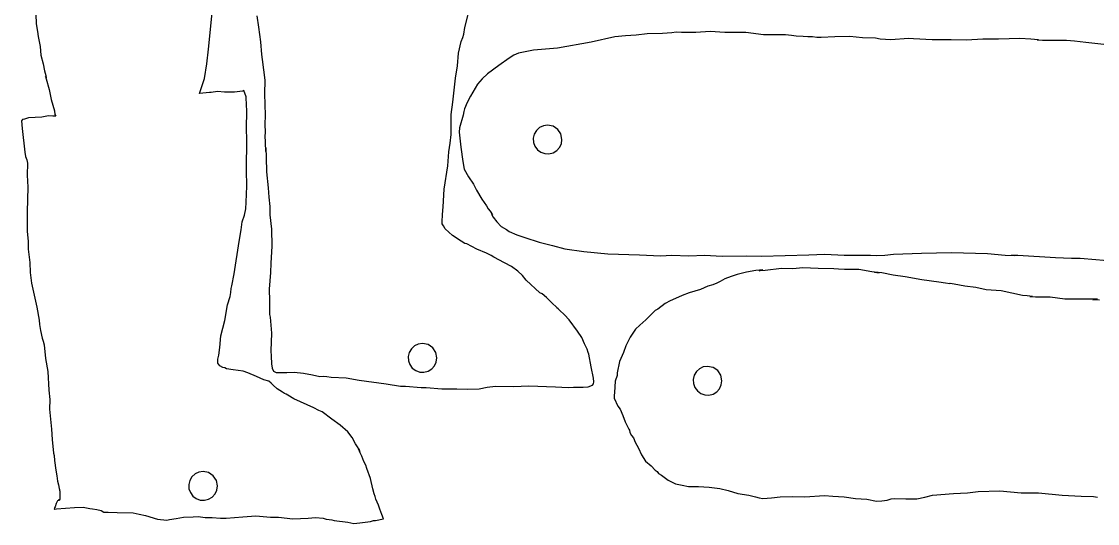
# Model space of a CAD drawing. Extents: x -104 to 747, y 152 to 800.
# Drawn here: x 65 to 251.9, y 284.1 to 371.3 of the extents above; entities that cross this region are included whole.
import ezdxf

# ---------------------------------------------------------------- set-up
doc = ezdxf.new("R2010")
doc.units = 0

msp = doc.modelspace()

# ---------------------------------------------------------------- linework, layer by layer
for p, q in [((142.022, 370.294), (143.121, 374.551)), ((67.5228, 372.59), (67.577, 370.921)), ((97.4788, 366.531), (98.1674, 372.837)), ((105.888, 372.315), (106.186, 370.342)), ((67.577, 370.921), (67.7802, 369.593)), ((106.186, 370.342), (106.528, 367.752)), ((141.841, 369.097), (142.022, 370.294)), ((67.7802, 369.593), (67.8972, 368.693)), ((67.8972, 368.693), (68.278, 366.954)), ((141.393, 367.838), (141.676625, 368.51925)), ((141.676625, 368.51925), (141.841, 369.097)), ((168.08, 368.671), (163.971, 367.699)), ((169.935, 368.837625), (168.08, 368.671)), ((171.796, 368.924), (169.935, 368.837625)), ((173.697, 369.181), (171.796, 368.924)), ((176.374, 369.23), (173.697, 369.181)), ((177.998, 369.356), (176.374, 369.23)), ((178.737, 369.471), (177.998, 369.356)), ((179.686, 369.377), (178.737, 369.471)), ((180.344, 369.415), (179.686, 369.377)), ((182.14, 369.396), (180.344, 369.415)), ((184.673, 369.566), (182.14, 369.396)), ((187.221, 369.381), (184.673, 369.566)), ((190.873, 369.387), (187.221, 369.381)), ((193.9, 369.016), (190.873, 369.387)), ((197.728, 368.987), (193.9, 369.016)), ((198.777, 368.894), (197.728, 368.987)), ((199.603, 368.768), (198.777, 368.894)), ((200.794, 368.72), (199.603, 368.768)), ((201.61, 368.634), (200.794, 368.72)), ((202.416, 368.661), (201.61, 368.634)), ((203.16425, 368.553), (202.416, 368.661)), ((203.92, 368.514), (203.16425, 368.553)), ((206.331, 368.653), (203.92, 368.514)), ((208.936, 368.679), (206.331, 368.653)), ((211.117, 368.492), (208.936, 368.679)), ((213.366, 368.403), (211.117, 368.492)), ((214.185, 368.242), (213.366, 368.403)), ((216.064, 368.134), (214.185, 368.242)), ((219.091, 368.355), (216.064, 368.134)), ((219.959, 368.277), (219.091, 368.355)), ((223.212, 368.121), (219.959, 368.277)), ((232.041, 368.26), (229.204, 368.076)), ((234.732, 368.214), (232.041, 368.26)), ((238.424, 368.342), (234.732, 368.214)), ((240.342, 368.262), (238.424, 368.342)), ((241.616766, 368.144781), (240.342, 368.262)), ((68.278, 366.954), (68.3885, 365.465)), ((97.218863, 363.973125), (97.4788, 366.531)), ((106.528, 367.752), (106.741, 365.56)), ((140.946, 365.785), (141.393, 367.838)), ((156.056625, 366.476), (153.965, 366.309)), ((158.149, 366.655), (156.056625, 366.476)), ((163.971, 367.699), (158.149, 366.655)), ((226.509, 368.104), (223.212, 368.121)), ((229.204, 368.076), (226.509, 368.104)), ((241.507922, 368.086219), (241.624125, 368.1065)), ((242.412, 368.023), (241.507922, 368.086219)), ((241.707381, 368.119582), (241.616766, 368.144781)), ((241.624125, 368.1065), (241.707381, 368.119582)), ((246.531, 368.03), (242.412, 368.023)), ((247.923, 367.905), (246.531, 368.03)), ((249.906, 367.646), (247.923, 367.905)), ((256.535, 366.939), (249.906, 367.646)), ((68.3885, 365.465), (68.7714, 363.955)), ((106.741, 365.56), (106.805, 364.693)), ((106.805, 364.693), (107.306, 361.124)), ((140.774, 363.597), (140.946, 365.785)), ((149.76, 364.929), (147.95, 363.691)), ((150.536, 365.438375), (149.76, 364.929)), ((151.372, 365.836), (150.536, 365.438375)), ((152.821, 366.088), (151.372, 365.836)), ((153.965, 366.309), (152.821, 366.088)), ((68.7714, 363.955), (68.9939, 362.725)), ((68.9939, 362.725), (69.221, 361.905)), ((96.8222, 361.434), (97.218863, 363.973125)), ((140.404, 361.435), (140.774, 363.597)), ((147.95, 363.691), (145.960625, 362.201)), ((69.231463, 361.659375), (69.195111, 361.780266)), ((69.195111, 361.780266), (69.2879, 361.365)), ((69.221, 361.905), (69.279308, 361.526297)), ((69.279308, 361.526297), (69.231463, 361.659375)), ((69.2879, 361.365), (69.8119, 359.477)), ((95.939, 358.827), (96.8222, 361.434)), ((107.306, 361.124), (107.235, 358.739)), ((139.964, 357.285), (140.404, 361.435)), ((145.051016, 361.349031), (144.254, 360.396)), ((145.960625, 362.201), (145.051016, 361.349031)), ((69.8119, 359.477), (70.1563, 357.74)), ((97.6885, 359.001), (95.9416, 358.824)), ((97.9967, 358.949), (97.6885, 359.001)), ((99.0895, 359.133), (97.9967, 358.949)), ((100.306, 359.054), (99.0895, 359.133)), ((102.033, 359.018), (100.306, 359.054)), ((103.398, 359.232), (102.033, 359.018)), ((103.618, 359.328), (103.398, 359.232)), ((104.06, 358.211), (103.618, 359.328)), ((144.254, 360.396), (143.034, 358.34)), ((70.1563, 357.74), (70.7342, 355.787)), ((95.9416, 358.824), (95.939, 358.827)), ((104.115, 356.689), (104.06, 358.211)), ((107.235, 358.739), (107.33, 355.012)), ((139.671, 355.162), (139.964, 357.285)), ((142.438125, 357.2595), (141.966, 356.122)), ((143.034, 358.34), (142.438125, 357.2595)), ((70.7342, 355.787), (70.818, 355.164)), ((70.818, 355.164), (70.9966, 354.851)), ((104.106, 352.599), (104.179, 355.886)), ((104.179, 355.886), (104.115, 356.689)), ((139.674, 351.695), (139.671, 355.162)), ((141.879, 355.677), (141.72, 355.041)), ((141.966, 356.122), (141.879, 355.677)), ((65.201087, 354.269375), (65.0253, 354.034)), ((65.0253, 354.034), (65.1191, 352.692)), ((65.5196, 354.324), (65.201087, 354.269375)), ((66.2126, 354.545), (65.5196, 354.324)), ((68.5591, 354.698), (66.2126, 354.545)), ((69.7252, 354.931), (68.5591, 354.698)), ((70.444712, 354.8595), (69.7252, 354.931)), ((70.9966, 354.851), (70.444712, 354.8595)), ((107.33, 355.012), (107.276, 353.418)), ((107.276, 353.418), (107.327, 352.057)), ((141.72, 355.041), (141.124, 352.858)), ((156.409, 353.301), (155.675984, 353.19125)), ((157.382234, 353.104578), (156.409, 353.301)), ((65.1191, 352.692), (65.5829, 348.63)), ((104.177, 350.864), (104.106, 352.599)), ((107.327, 352.057), (107.268, 351.355)), ((139.466125, 350.18175), (139.674, 351.695)), ((141.126, 352.858), (141.077, 352.092)), ((141.077, 352.092), (141.324125, 349.464875)), ((141.124, 352.858), (141.126, 352.858)), ((154.1, 351.758), (153.920719, 351.038312)), ((154.481453, 352.393125), (154.1, 351.758)), ((155.020125, 352.87975), (154.481453, 352.393125)), ((155.675984, 353.19125), (155.020125, 352.87975)), ((158.176875, 352.568875), (157.382234, 353.104578)), ((158.712578, 351.774234), (158.176875, 352.568875)), ((158.909, 350.801), (158.712578, 351.774234)), ((104.135, 345.499), (104.177, 350.864)), ((107.268, 351.355), (107.366, 350.466)), ((107.366, 350.466), (107.362, 349.773)), ((107.362, 349.773), (107.46875, 348.700156)), ((139.241, 348.667), (139.466125, 350.18175)), ((153.920719, 351.038312), (153.95725, 350.313)), ((153.95725, 350.313), (154.200406, 349.628938)), ((154.200406, 349.628938), (154.641, 349.033)), ((158.48775, 349.412), (158.79925, 350.067969)), ((158.79925, 350.067969), (158.909, 350.801)), ((65.5829, 348.63), (65.7376, 347.843)), ((65.7376, 347.843), (65.940462, 347.269125)), ((107.46875, 348.700156), (107.48175, 349.12825)), ((107.48175, 349.12825), (107.478523, 349.373645)), ((107.478523, 349.373645), (107.482375, 349.356469)), ((107.482375, 349.356469), (107.552, 347.684)), ((107.552, 347.684), (107.56, 345.206)), ((139.105, 346.209), (139.241, 348.667)), ((141.324125, 349.464875), (141.677, 346.993)), ((154.641, 349.033), (155.237078, 348.59225)), ((155.237078, 348.59225), (155.921375, 348.34875)), ((155.921375, 348.34875), (156.646734, 348.311875)), ((156.646734, 348.311875), (157.366, 348.491)), ((157.366, 348.491), (158.001125, 348.873031)), ((158.001125, 348.873031), (158.48775, 349.412)), ((65.940462, 347.269125), (66.0699, 346.678)), ((66.0699, 346.678), (66.0295, 344.585)), ((138.462, 342.186), (139.105, 346.209)), ((141.677, 346.993), (141.946, 345.643)), ((66.0295, 344.585), (66.0968, 342.506)), ((104.172125, 342.70975), (104.135, 345.499)), ((107.56, 345.206), (107.878, 342.438)), ((141.946, 345.643), (142.681, 344.300375)), ((142.681, 344.300375), (143.551, 343.032)), ((66.0968, 342.506), (66.0134, 338.254)), ((104.072, 339.922), (104.172125, 342.70975)), ((107.878, 342.438), (107.999, 340.787)), ((138.295, 339.105), (138.462, 342.186)), ((143.551, 343.032), (144.054, 342.026)), ((107.999, 340.787), (108.16, 339.147)), ((144.054, 342.026), (144.988, 340.416)), ((144.988, 340.416), (145.818, 339.291)), ((103.775, 337.668), (103.989125, 338.78225)), ((103.989125, 338.78225), (104.072, 339.922)), ((108.16, 339.147), (108.182, 337.707)), ((138.1355, 337.781375), (138.295, 339.105)), ((145.818, 339.291), (146.103, 338.79)), ((146.103, 338.79), (146.45, 338.352)), ((146.45, 338.352), (146.867156, 337.692391)), ((66.0134, 338.254), (66.0107, 334.852)), ((103.164, 335.09), (103.379, 336.494)), ((103.379, 336.494), (103.775, 337.668)), ((108.182, 337.707), (108.47, 335.257)), ((138.089, 336.128), (138.102, 336.49)), ((138.102, 336.49), (138.1355, 337.781375)), ((146.7955, 337.747625), (146.684844, 337.851797)), ((146.684844, 337.851797), (146.985, 337.339)), ((146.867156, 337.692391), (146.7955, 337.747625)), ((146.985, 337.339), (147.614, 336.481375)), ((147.614, 336.481375), (148.351, 335.719)), ((66.0107, 334.852), (66.1551, 333.165)), ((102.814, 333.082), (103.164, 335.09)), ((108.47, 335.257), (108.48875, 332.291875)), ((138.355, 335.795), (138.089, 336.128)), ((138.614, 335.281), (138.355, 335.795)), ((139.9155, 334.130875), (138.614, 335.281)), ((148.351, 335.719), (149.244, 335.174)), ((149.244, 335.174), (149.725, 334.82)), ((149.725, 334.82), (151.057875, 334.222625)), ((66.1551, 333.165), (66.1763, 331.775)), ((101.952, 327.497), (102.814, 333.082)), ((141.388, 333.166), (139.9155, 334.130875)), ((142.03, 332.764), (141.388, 333.166)), ((142.366, 332.669), (142.03, 332.764)), ((151.057875, 334.222625), (152.459, 333.803)), ((152.459, 333.803), (154.958, 332.943)), ((154.958, 332.943), (157.268, 332.397)), ((66.1763, 331.775), (66.4952, 329.415)), ((108.48875, 332.291875), (108.353, 329.329)), ((144.113, 331.768), (142.366, 332.669)), ((145.797, 331.075), (144.113, 331.768)), ((146.59975, 330.672375), (145.797, 331.075)), ((157.268, 332.397), (159.419, 331.808)), ((159.419, 331.808), (162.716, 331.365)), ((162.716, 331.365), (166.863, 330.923)), ((166.863, 330.923), (172.354, 330.79)), ((201.766, 330.745), (204.573, 330.862)), ((204.573, 330.862), (207.925, 330.705)), ((214.990625, 330.710375), (216.478, 330.878)), ((216.478, 330.878), (221.358, 331.032)), ((221.358, 331.032), (226.571, 331.176)), ((226.571, 331.176), (232.842, 331.021)), ((232.842, 331.021), (235.899, 330.718)), ((66.4952, 329.415), (66.5304, 327.714)), ((108.353, 329.329), (108.295, 327.703)), ((147.077, 330.371), (146.59975, 330.672375)), ((148.926, 329.407), (147.077, 330.371)), ((150.117625, 328.718), (148.926, 329.407)), ((172.354, 330.79), (176.003, 330.612)), ((176.003, 330.612), (178.008, 330.719)), ((178.008, 330.719), (180.969, 330.602)), ((180.969, 330.602), (183.675, 330.719)), ((183.675, 330.719), (186.745, 330.562)), ((186.745, 330.562), (190.999, 330.578)), ((190.999, 330.578), (193.59, 330.533)), ((193.59, 330.533), (201.766, 330.745)), ((207.925, 330.705), (211.761, 330.711)), ((211.761, 330.711), (212.524, 330.69)), ((212.524, 330.69), (213.495, 330.629)), ((213.495, 330.629), (214.990625, 330.710375)), ((235.899, 330.718), (237.549937, 330.633266)), ((237.35475, 330.655125), (236.980687, 330.702672)), ((236.980687, 330.702672), (238.095, 330.695)), ((237.578906, 330.635928), (237.35475, 330.655125)), ((237.549937, 330.633266), (237.578906, 330.635928)), ((238.095, 330.695), (244.651, 330.298)), ((244.651, 330.298), (247.425, 330.162)), ((247.425, 330.162), (248.945, 330.179)), ((248.945, 330.179), (251.643, 329.96825)), ((251.643, 329.96825), (254.338, 329.714)), ((66.5304, 327.714), (66.7461, 325.863)), ((101.547, 325.375), (101.952, 327.497)), ((108.295, 327.703), (108.059, 324.78)), ((151.235, 327.918), (150.117625, 328.718)), ((152.064125, 327.167125), (151.235, 327.918)), ((152.711, 326.378), (152.064125, 327.167125)), ((189.362, 327.372), (188.301, 326.982)), ((190.97025, 327.7615), (189.362, 327.372)), ((192.601, 328.034), (190.97025, 327.7615)), ((193.792703, 328.141344), (192.601, 328.034)), ((193.164484, 328.008406), (193.506625, 328.082)), ((194.188, 328.073), (193.164484, 328.008406)), ((193.506625, 328.082), (193.792703, 328.141344)), ((197.042, 328.372), (194.188, 328.073)), ((198.993, 328.328), (197.042, 328.372)), ((200.722, 328.503), (198.993, 328.328)), ((203.437, 328.371), (200.722, 328.503)), ((206.128, 328.365), (203.437, 328.371)), ((206.923, 328.283), (206.128, 328.365)), ((207.96, 328.244), (206.923, 328.283)), ((210.468, 328.241), (207.96, 328.244)), ((212.739, 327.792), (210.468, 328.241)), ((214.031516, 327.615234), (212.739, 327.792)), ((214.496, 327.621), (213.219797, 327.769078)), ((213.219797, 327.769078), (213.628375, 327.687375)), ((213.628375, 327.687375), (214.031516, 327.615234)), ((216.439, 327.244), (214.496, 327.621)), ((218.531, 326.966), (216.439, 327.244)), ((66.7461, 325.863), (67.699, 321.681)), ((101.415, 324.934), (101.547, 325.375)), ((155.086, 324.17), (152.711, 326.378)), ((184.27, 325.35), (182.999, 324.739)), ((185.098, 325.551), (184.27, 325.35)), ((185.795, 325.84), (185.098, 325.551)), ((186.377, 326.117875), (185.795, 325.84)), ((187.208, 326.587), (186.377, 326.117875)), ((188.301, 326.982), (187.208, 326.587)), ((221.436, 326.406), (218.531, 326.966)), ((224.375, 326.037), (221.436, 326.406)), ((225.508, 325.831), (224.375, 326.037)), ((226.273422, 325.738922), (225.508, 325.831)), ((226.301875, 325.765625), (226.273422, 325.738922)), ((226.322641, 325.782766), (226.301875, 325.765625)), ((227.065, 325.662), (226.322641, 325.782766)), ((228.918, 325.324), (227.065, 325.662)), ((230.788, 325.08), (228.918, 325.324)), ((100.819, 322.079), (101.271, 323.513)), ((101.271, 323.513), (101.373, 324.243)), ((101.373, 324.243), (101.415, 324.934)), ((108.059, 324.78), (108.112, 322.758)), ((155.449, 324.004), (155.086, 324.17)), ((156.225625, 323.338125), (155.449, 324.004)), ((179.7975, 323.71725), (178.611, 323.155)), ((181.02, 324.188), (179.7975, 323.71725)), ((182.999, 324.739), (181.02, 324.188)), ((232.58, 324.713), (230.788, 325.08)), ((235.209, 324.493), (232.58, 324.713)), ((237.052125, 324.1175), (235.209, 324.493)), ((238.887, 323.7), (237.052125, 324.1175)), ((239.73, 323.627), (238.887, 323.7)), ((240.656875, 323.53175), (239.73, 323.627)), ((241.162, 323.417), (240.158625, 323.551625)), ((240.158625, 323.551625), (240.395, 323.54825)), ((240.395, 323.54825), (240.656875, 323.53175)), ((242.442625, 323.39575), (241.162, 323.417)), ((243.718, 323.424), (242.442625, 323.39575)), ((246.26, 323.041), (243.718, 323.424)), ((67.699, 321.681), (68.1098, 319.402)), ((100.352, 319.336), (100.819, 322.079)), ((108.112, 322.758), (108.076, 320.897)), ((156.946, 322.61), (156.225625, 323.338125)), ((158.208078, 321.434969), (156.946, 322.61)), ((158.456, 321.181), (157.689484, 321.949906)), ((157.689484, 321.949906), (158.031375, 321.62475)), ((158.031375, 321.62475), (158.219975, 321.436098)), ((176.811, 322.34), (175.577, 321.329)), ((177.691875, 322.788), (176.811, 322.34)), ((178.611, 323.155), (177.691875, 322.788)), ((250.308, 323.07), (246.26, 323.041)), ((251.925156, 323.046484), (250.308, 323.07)), ((251.124469, 322.973953), (251.59625, 323.017625)), ((252.313, 322.906), (251.124469, 322.973953)), ((251.59625, 323.017625), (251.891262, 323.033314)), ((251.891262, 323.033314), (251.925156, 323.046484)), ((108.076, 320.897), (108.109875, 320.37825)), ((108.109875, 320.37825), (108.224, 319.969)), ((108.224, 319.969), (108.443, 317.148)), ((158.219975, 321.436098), (158.208078, 321.434969)), ((159.353625, 320.36675), (158.456, 321.181)), ((160.186, 319.491), (159.353625, 320.36675)), ((174.637, 320.629), (173.477, 319.484)), ((175.087, 321.096), (174.637, 320.629)), ((175.577, 321.329), (175.087, 321.096)), ((68.1098, 319.402), (68.16705, 318.642625)), ((68.16705, 318.642625), (68.3257, 317.617)), ((99.65, 316.677), (100.352, 319.336)), ((161.618, 317.494), (160.186, 319.491)), ((171.667, 317.874), (170.745625, 316.447875)), ((172.427, 318.561), (171.667, 317.874)), ((173.477, 319.484), (172.427, 318.561)), ((68.3257, 317.617), (68.602, 316.289)), ((68.602, 316.289), (68.800888, 315.766875)), ((99.4819, 314.65), (99.65, 316.677)), ((108.443, 317.148), (108.319, 314.111)), ((162.333, 316.422), (161.618, 317.494)), ((162.821, 315.299), (162.333, 316.422)), ((170.745625, 316.447875), (169.975, 314.937)), ((68.800888, 315.766875), (68.9343, 315.124)), ((68.9343, 315.124), (69.1807, 312.732)), ((99.3035, 313.344), (99.4819, 314.65)), ((108.319, 314.111), (108.391, 313.16)), ((132.754031, 314.456125), (132.372, 313.821)), ((133.293, 314.94275), (132.754031, 314.456125)), ((133.948969, 315.25425), (133.293, 314.94275)), ((134.682, 315.364), (133.948969, 315.25425)), ((135.63875, 315.173875), (134.682, 315.364)), ((136.45, 314.632), (135.63875, 315.173875)), ((136.991875, 313.82075), (136.45, 314.632)), ((163.298, 314.358), (162.821, 315.299)), ((163.459, 313.791), (163.298, 314.358)), ((169.975, 314.937), (169.597, 313.782)), ((69.1807, 312.732), (69.5733, 310.503)), ((99.12005, 312.6375), (99.3035, 313.344)), ((99.1244, 311.922), (99.12005, 312.6375)), ((108.391, 313.16), (108.45025, 311.81225)), ((132.372, 313.821), (132.192875, 313.101891)), ((132.192875, 313.101891), (132.22975, 312.376875)), ((132.22975, 312.376875), (132.47325, 311.692922)), ((137.182, 312.864), (136.991875, 313.82075)), ((137.07225, 312.131125), (137.182, 312.864)), ((163.603, 313.507), (163.459, 313.791)), ((163.962, 311.311), (163.603, 313.507)), ((168.924, 312.224), (168.504, 310.268)), ((169.597, 313.782), (168.924, 312.224)), ((69.5733, 310.503), (69.7551, 307.246)), ((99.470825, 311.46075), (99.1244, 311.922)), ((100.025, 311.193), (99.470825, 311.46075)), ((100.333, 311.14), (100.025, 311.193)), ((100.622, 310.957), (100.333, 311.14)), ((101.819, 310.764), (100.622, 310.957)), ((103.544, 310.564), (101.819, 310.764)), ((104.323, 310.277), (103.544, 310.564)), ((105.86, 309.622), (104.323, 310.277)), ((108.45025, 311.81225), (108.562, 311.095344)), ((108.562, 311.095344), (108.802, 310.544)), ((108.802, 310.544), (109.2895, 310.306125)), ((109.2895, 310.306125), (109.837, 310.336)), ((109.837, 310.336), (111.102, 310.328)), ((111.102, 310.328), (112.416, 310.412)), ((112.416, 310.412), (114.004375, 310.217)), ((132.47325, 311.692922), (132.914, 311.097)), ((132.914, 311.097), (133.509937, 310.65625)), ((133.509937, 310.65625), (134.194, 310.41275)), ((134.194, 310.41275), (134.919312, 310.375875)), ((134.919312, 310.375875), (135.639, 310.555)), ((135.639, 310.555), (136.274125, 310.936875)), ((136.274125, 310.936875), (136.76075, 311.4755)), ((136.76075, 311.4755), (137.07225, 312.131125)), ((164.391, 309.354), (163.962, 311.311)), ((182.264453, 310.484125), (181.883, 309.849)), ((182.803125, 310.97075), (182.264453, 310.484125)), ((183.458984, 311.28225), (182.803125, 310.97075)), ((184.192, 311.392), (183.458984, 311.28225)), ((185.14875, 311.2015), (184.192, 311.392)), ((185.96, 310.66), (185.14875, 311.2015)), ((186.501875, 309.84875), (185.96, 310.66)), ((107.144, 309.068), (105.86, 309.622)), ((107.978, 308.813), (107.144, 309.068)), ((108.36975, 308.4935), (107.978, 308.813)), ((108.733, 308.102), (108.36975, 308.4935)), ((114.004375, 310.217), (115.574, 309.896)), ((115.574, 309.896), (116.859, 309.637)), ((116.859, 309.637), (117.447625, 309.675)), ((117.447625, 309.675), (118.037, 309.656)), ((118.037, 309.656), (118.826, 309.531)), ((118.826, 309.531), (121.428, 309.372)), ((121.428, 309.372), (123.652, 309.001)), ((123.652, 309.001), (128.351, 308.356)), ((164.376375, 308.367375), (164.43875, 308.703)), ((164.43875, 308.703), (164.391, 309.354)), ((168.174, 308.844), (168.076, 307.8395)), ((168.49, 309.786), (168.174, 308.844)), ((168.504, 310.268), (168.49, 309.786)), ((181.883, 309.849), (181.703719, 309.129312)), ((181.703719, 309.129312), (181.74025, 308.404)), ((181.74025, 308.404), (181.983406, 307.719938)), ((186.692, 308.892), (186.501875, 309.84875)), ((186.58225, 308.158969), (186.692, 308.892)), ((69.7551, 307.246), (69.9371, 305.625)), ((109.454, 307.505), (108.733, 308.102)), ((110.374, 306.922), (109.454, 307.505)), ((110.68, 306.673), (110.374, 306.922)), ((111.006, 306.538), (110.68, 306.673)), ((111.295, 306.372), (111.006, 306.538)), ((128.351, 308.356), (130.881, 307.943)), ((130.881, 307.943), (131.728, 307.96)), ((131.728, 307.96), (134.449, 307.734)), ((134.449, 307.734), (135.308, 307.715)), ((135.308, 307.715), (138.063, 307.469)), ((138.063, 307.469), (140.633, 307.48)), ((140.633, 307.48), (142.572, 307.429)), ((142.572, 307.429), (144.508, 307.51)), ((144.508, 307.51), (145.9415, 307.764125)), ((145.9415, 307.764125), (147.378, 307.974)), ((147.378, 307.974), (150.468, 307.897)), ((150.468, 307.897), (153.146, 308.024)), ((153.146, 308.024), (157.764, 307.853)), ((157.764, 307.853), (160.003, 307.727)), ((160.003, 307.727), (160.927, 307.782)), ((160.927, 307.782), (162.583375, 307.761375)), ((162.583375, 307.761375), (163.449391, 307.855828)), ((163.449391, 307.855828), (164.185, 308.127)), ((164.185, 308.127), (164.376375, 308.367375)), ((168.047, 306.829), (167.951, 306.332)), ((168.076, 307.8395), (168.047, 306.829)), ((181.983406, 307.719938), (182.424, 307.124)), ((182.424, 307.124), (183.020078, 306.68325)), ((183.020078, 306.68325), (183.704375, 306.43975)), ((184.429734, 306.402875), (185.149, 306.582)), ((185.149, 306.582), (185.784125, 306.964031)), ((185.784125, 306.964031), (186.27075, 307.503)), ((186.27075, 307.503), (186.58225, 308.158969)), ((69.9371, 305.625), (69.8821, 303.957)), ((112.324, 305.739), (111.295, 306.372)), ((115.797, 304.211), (112.324, 305.739)), ((167.951, 306.332), (167.994, 305.886)), ((167.994, 305.886), (167.995, 305.886)), ((167.995, 305.886), (168.588, 304.506)), ((183.704375, 306.43975), (184.429734, 306.402875)), ((69.8821, 303.957), (70.2432, 300.501)), ((116.682, 303.743), (115.797, 304.211)), ((117.278, 303.475), (116.682, 303.743)), ((118.955, 302.246), (117.278, 303.475)), ((168.588, 304.506), (169.037, 303.939)), ((169.037, 303.939), (169.51025, 302.879125)), ((169.51025, 302.879125), (169.898, 301.784)), ((120.387875, 301.19875), (118.955, 302.246)), ((121.73, 300.039), (120.387875, 301.19875)), ((169.898, 301.784), (170.543, 300.476)), ((70.2432, 300.501), (70.3319, 298.668)), ((122.467125, 299.0315), (121.73, 300.039)), ((170.543, 300.476), (170.658, 300.293)), ((170.658, 300.293), (170.708, 299.915)), ((170.708, 299.915), (170.96775, 299.4085)), ((170.96775, 299.4085), (171.31, 298.95)), ((70.3319, 298.668), (70.5969, 296.325)), ((123.07, 297.946), (122.467125, 299.0315)), ((123.498, 297.255), (123.07, 297.946)), ((123.776078, 296.678781), (123.498, 297.255)), ((171.31, 298.95), (171.622, 298.212)), ((171.622, 298.212), (172.208, 297.152)), ((70.5969, 296.325), (70.719, 295.899)), ((70.719, 295.899), (70.7817, 295.015)), ((123.835, 296.368), (123.539484, 297.047719)), ((123.539484, 297.047719), (123.654875, 296.8805)), ((123.654875, 296.8805), (123.776078, 296.678781)), ((124.155, 295.808), (123.835, 296.368)), ((124.508, 294.839), (124.155, 295.808)), ((172.208, 297.152), (172.7405, 296.003625)), ((172.7405, 296.003625), (173.426, 294.949)), ((70.7817, 295.015), (70.9633, 293.361)), ((124.849, 294.2015), (124.508, 294.839)), ((125.004, 293.672), (124.849, 294.2015)), ((125.675, 291.914), (125.004, 293.672)), ((173.426, 294.949), (174.423, 294.09)), ((174.423, 294.09), (175.097, 293.379)), ((70.9633, 293.361), (71.1705, 292.393)), ((71.1705, 292.393), (71.2872, 291.443)), ((94.2537, 291.578), (94.074602, 290.858891)), ((94.635656, 292.213281), (94.2537, 291.578)), ((95.174475, 292.70025), (94.635656, 292.213281)), ((95.830331, 293.012094), (95.174475, 292.70025)), ((96.5634, 293.122), (95.830331, 293.012094)), ((97.520088, 292.931375), (96.5634, 293.122)), ((98.3312, 292.389), (97.520088, 292.931375)), ((98.8731, 291.578625), (98.3312, 292.389)), ((99.0634, 290.622), (98.8731, 291.578625)), ((126.055, 290.094), (125.675, 291.914)), ((175.097, 293.379), (175.427, 293.105)), ((175.427, 293.105), (175.684, 292.78)), ((175.684, 292.78), (176.188, 292.464)), ((176.188, 292.464), (177.34925, 291.624375)), ((177.34925, 291.624375), (178.623, 290.991)), ((71.2872, 291.443), (71.4442, 290.836)), ((71.4442, 290.836), (71.564, 290.18)), ((71.564, 290.18), (71.5614, 290.033)), ((71.5614, 290.033), (71.616, 290.048)), ((71.616, 290.048), (71.6308, 289.884)), ((71.6308, 289.884), (71.6833, 289.687)), ((94.074602, 290.858891), (94.111437, 290.133875)), ((94.111437, 290.133875), (94.35488, 289.449922)), ((98.642075, 289.232625), (98.953631, 289.888547)), ((98.953631, 289.888547), (99.0634, 290.622)), ((126.27525, 289.250625), (126.055, 290.094)), ((178.623, 290.991), (179.79, 290.772)), ((179.79, 290.772), (180.9, 290.506)), ((180.9, 290.506), (182.629, 290.495)), ((182.629, 290.495), (184.491625, 290.409375)), ((184.491625, 290.409375), (186.34, 290.17)), ((186.34, 290.17), (187.775, 289.85)), ((187.775, 289.85), (189.466, 289.299)), ((231.225, 289.651), (234.973, 289.775)), ((234.973, 289.775), (238.658, 289.408)), ((71.304, 288.038), (71.0443, 287.583)), ((71.400325, 288.11425), (71.304, 288.038)), ((71.5231, 288.15), (71.3952, 288.119)), ((71.3952, 288.119), (71.45, 288.102)), ((71.45, 288.102), (71.400325, 288.11425)), ((71.5544, 288.17), (71.5231, 288.133)), ((71.5231, 288.133), (71.5231, 288.15)), ((71.566, 288.183), (71.5233, 288.198)), ((71.5233, 288.198), (71.5233, 288.148)), ((71.5233, 288.148), (71.5544, 288.17)), ((71.5787, 288.198), (71.566, 288.183)), ((71.5777, 288.134), (71.6052, 288.171)), ((71.6323, 288.134), (71.5777, 288.134)), ((71.6031, 288.187), (71.5787, 288.198)), ((71.5967, 288.183), (71.6031, 288.187)), ((71.6052, 288.171), (71.5967, 288.183)), ((71.7045, 288.264), (71.6009, 288.188)), ((71.6009, 288.188), (71.6136, 288.184)), ((71.6136, 288.184), (71.6052, 288.171)), ((71.6052, 288.171), (71.6323, 288.134)), ((71.6833, 289.687), (71.7045, 288.264)), ((94.35488, 289.449922), (94.7956, 288.854)), ((94.7956, 288.854), (95.391572, 288.41325)), ((95.391572, 288.41325), (96.07565, 288.16975)), ((96.07565, 288.16975), (96.800828, 288.132875)), ((96.800828, 288.132875), (97.5201, 288.312)), ((97.5201, 288.312), (98.155356, 288.693891)), ((98.155356, 288.693891), (98.642075, 289.232625)), ((126.458, 288.765), (126.27525, 289.250625)), ((126.562, 288.306), (126.458, 288.765)), ((127.059, 287.302), (126.562, 288.306)), ((189.466, 289.299), (191.394, 289.011)), ((191.394, 289.011), (192.536, 288.751)), ((192.536, 288.751), (193.171625, 288.5455)), ((193.171625, 288.5455), (193.787, 288.436)), ((193.787, 288.436), (195.303125, 288.5245)), ((195.303125, 288.5245), (196.805, 288.745)), ((196.805, 288.745), (198.95025, 288.78475)), ((198.95025, 288.78475), (201.094, 288.724)), ((201.094, 288.724), (204.527, 288.94)), ((204.527, 288.94), (205.969, 288.862)), ((205.969, 288.862), (207.916, 288.743)), ((207.916, 288.743), (209.883, 288.425)), ((209.883, 288.425), (211.849, 288.291)), ((211.849, 288.291), (213.568, 287.965)), ((213.568, 287.965), (214.499875, 288.002125)), ((214.499875, 288.002125), (215.41, 288.16)), ((215.41, 288.16), (216.104, 288.384875)), ((216.104, 288.384875), (216.705, 288.444)), ((216.705, 288.444), (218.6355, 288.3995)), ((218.6355, 288.3995), (220.566, 288.403)), ((220.566, 288.403), (221.933125, 288.6945)), ((221.933125, 288.6945), (223.295, 289.031)), ((223.295, 289.031), (226.919, 289.3)), ((226.919, 289.3), (229.353, 289.432)), ((229.353, 289.432), (231.225, 289.651)), ((238.658, 289.408), (241.695, 289.425)), ((241.695, 289.425), (245.814, 289.043)), ((245.814, 289.043), (249.12, 288.849)), ((249.12, 288.849), (251.226, 288.777)), ((251.226, 288.777), (251.943125, 288.654)), ((70.7632, 286.834), (70.7242, 286.589)), ((70.7242, 286.589), (70.7606, 286.606)), ((70.7606, 286.606), (71.1061, 286.635)), ((70.8923, 286.996), (70.7632, 286.834)), ((71.0443, 287.583), (70.8923, 286.996)), ((71.1061, 286.635), (72.6705, 286.748)), ((72.6705, 286.748), (74.207275, 286.892125)), ((74.207275, 286.892125), (75.7445, 286.926)), ((75.7445, 286.926), (76.8685, 286.684)), ((76.8685, 286.684), (77.3771, 286.63)), ((77.3771, 286.63), (78.128488, 286.52075)), ((78.128488, 286.52075), (78.8645, 286.335)), ((78.8645, 286.335), (79.2976, 286.069)), ((79.2976, 286.069), (80.0784, 286.043)), ((80.0784, 286.043), (81.6411, 285.994)), ((81.6411, 285.994), (84.4397, 285.962)), ((127.252, 286.564), (127.059, 287.302)), ((127.631375, 285.6735), (127.252, 286.564)), ((84.4397, 285.962), (85.4372, 285.738)), ((85.4372, 285.738), (86.5432, 285.497)), ((86.5432, 285.497), (88.626, 284.819)), ((88.626, 284.819), (90.2416, 284.687)), ((90.2416, 284.687), (90.7342, 284.812)), ((90.7342, 284.812), (91.863, 284.963)), ((91.863, 284.963), (93.1374, 285.178)), ((93.1374, 285.178), (94.8655, 285.256)), ((94.8655, 285.256), (95.7022, 285.313)), ((95.7022, 285.313), (96.9358, 285.119)), ((96.9358, 285.119), (98.1169, 285.106)), ((98.1169, 285.106), (99.5886, 285.041)), ((99.5886, 285.041), (100.552, 284.997)), ((100.552, 284.997), (103.444, 285.227)), ((103.444, 285.227), (105.736, 285.397)), ((105.736, 285.397), (108.261, 285.205)), ((108.261, 285.205), (109.678, 285.174)), ((109.678, 285.174), (112.183, 284.9)), ((112.183, 284.9), (114.7995, 285.02675)), ((114.7995, 285.02675), (116.107844, 285.108406)), ((116.107844, 285.108406), (117.419, 285.038)), ((117.419, 285.038), (117.963, 284.868)), ((117.963, 284.868), (118.4515, 284.779625)), ((118.4515, 284.779625), (118.925, 284.743)), ((118.925, 284.743), (119.342, 284.624)), ((119.342, 284.624), (121.701, 284.352)), ((121.701, 284.352), (122.753, 284.095)), ((122.753, 284.095), (123.79, 284.181)), ((123.79, 284.181), (125.628, 284.423)), ((125.628, 284.423), (126.194, 284.629)), ((126.194, 284.629), (126.539, 284.625)), ((126.539, 284.625), (127.887, 284.888)), ((127.887, 284.888), (127.631375, 285.6735))]:
    msp.add_line(p, q)

doc.saveas('drawing.dxf')
